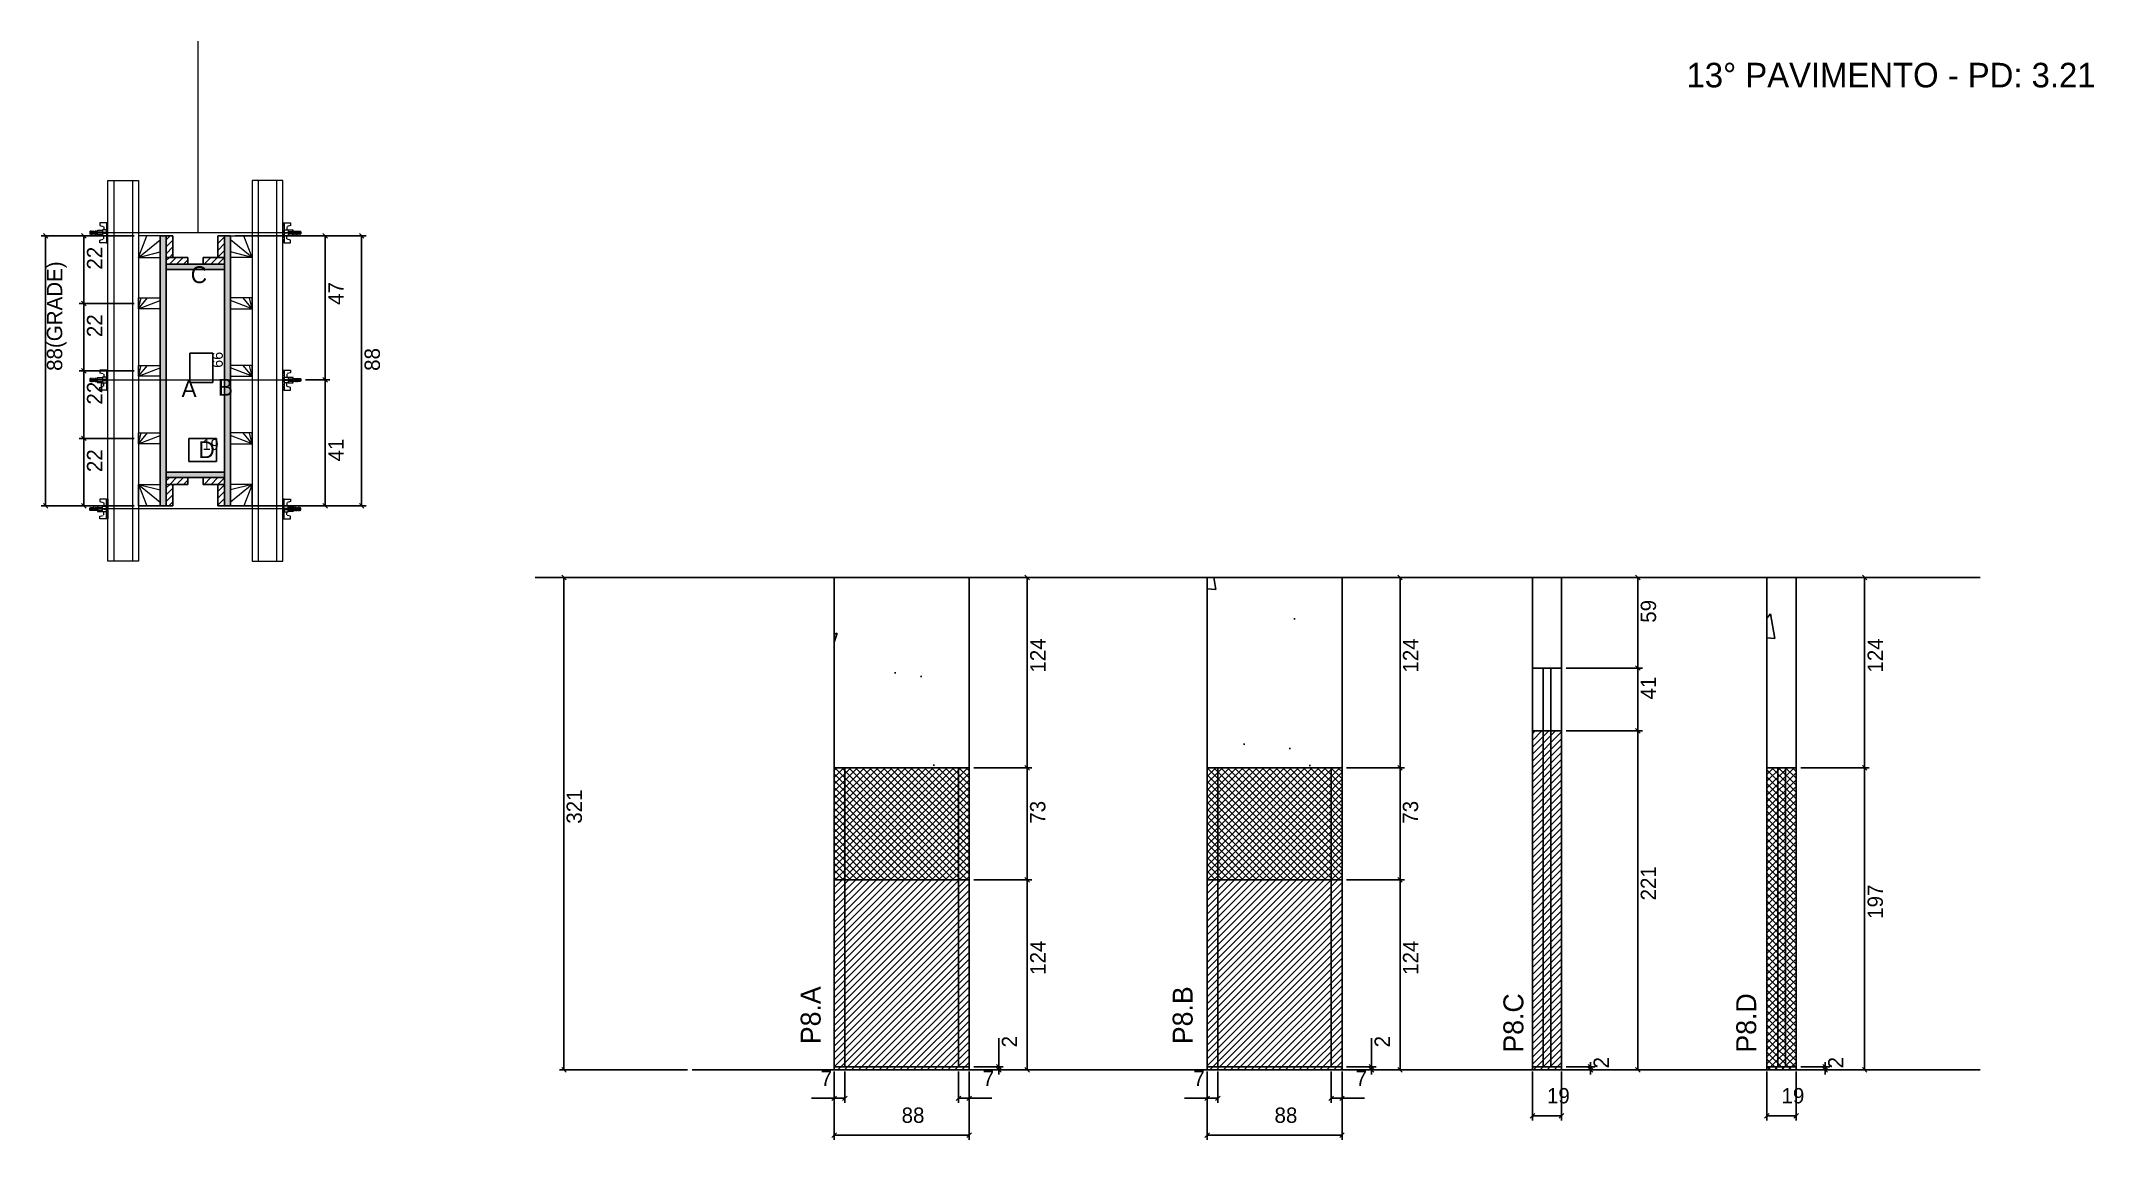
# Model space of a CAD drawing. Header units: metres. Extents: x 2924 to 4262, y 9845 to 10561.
import ezdxf

# ---------------------------------------------------------------- set-up
doc = ezdxf.new("R2010")
doc.units = ezdxf.units.M
for name, color, linetype in [('00 - FELIPE', 7, 'Continuous'), ('CHAPA', 7, 'Continuous'), ('COTA', 7, 'Continuous'), ('Hachura', 7, 'Continuous'), ('Madeira', 7, 'Continuous'), ('NIVEL 2° PAV.', 7, 'Continuous'), ('NOMENCLATURA', 7, 'Continuous'), ('Nível', 7, 'Continuous'), ('Painéis', 7, 'Continuous'), ('Perfil Metálico', 7, 'Continuous'), ('SARR_2.2x7', 7, 'Continuous'), ('SARRAFO', 7, 'Continuous'), ('Texto Seção', 7, 'Continuous'), ('TEXTO_GERAL', 7, 'Continuous')]:
    doc.layers.add(name, color=color, linetype=linetype)

msp = doc.modelspace()

# ---------------------------------------------------------------- hatches: boundary and pattern name
at = {"layer": 'COTA'}
h = msp.add_hatch(dxfattribs=at)
h.set_pattern_fill('AR-CONC')
h.paths.add_polyline_path([(3440.5, 10087.7), (3528.5, 10087.7), (3528.5, 10211.7), (3440.5, 10211.7), (3440.5, 10087.7)])
h = msp.add_hatch(dxfattribs=at)
h.set_pattern_fill('AR-CONC')
h.paths.add_polyline_path([(3683.6, 10087.7), (3771.6, 10087.7), (3771.6, 10211.7), (3683.6, 10211.7), (3683.6, 10087.7)])
h = msp.add_hatch(dxfattribs=at)
h.set_pattern_fill('AR-CONC')
h.paths.add_polyline_path([(3895.7, 10152.7), (3914.7, 10152.7), (3914.7, 10211.7), (3895.7, 10211.7), (3895.7, 10152.7)])
h = msp.add_hatch(dxfattribs=at)
h.set_pattern_fill('AR-CONC')
h.paths.add_polyline_path([(4067.6, 10087.7), (4067.6, 10211.7), (4048.6, 10211.7), (4048.6, 10087.7), (4067.6, 10087.7)])
at = {"layer": 'Hachura'}
h = msp.add_hatch(color=7, dxfattribs=at)
h.dxf.hatch_style = 1
h.paths.add_polyline_path([(3005.1, 10434.4), (3001.1, 10434.4), (3001.1, 10258.4), (3005.1, 10258.4), (3005.1, 10434.4)])
h = msp.add_hatch(dxfattribs=at)
h.set_pattern_fill('ANSI31')
h.paths.add_polyline_path([(3005.1, 10420.4), (3009.5, 10420.4), (3009.5, 10434.4), (3005.1, 10434.4), (3005.1, 10420.4)])
h = msp.add_hatch(dxfattribs=at)
h.set_pattern_fill('ANSI31')
h.paths.add_polyline_path([(3043.1, 10420.4), (3038.7, 10420.4), (3038.7, 10434.4), (3043.1, 10434.4), (3043.1, 10420.4)])
h = msp.add_hatch(color=7, dxfattribs=at)
h.dxf.hatch_style = 1
h.paths.add_polyline_path([(3043.1, 10434.4), (3047.1, 10434.4), (3047.1, 10258.4), (3043.1, 10258.4), (3043.1, 10434.4)])
h = msp.add_hatch(dxfattribs=at)
h.set_pattern_fill('ANSI31')
h.paths.add_polyline_path([(3005.1, 10416), (3005.1, 10420.4), (3019.1, 10420.4), (3019.1, 10416), (3005.1, 10416)])
h = msp.add_hatch(color=7, dxfattribs=at)
h.dxf.hatch_style = 1
h.paths.add_polyline_path([(3043.1, 10412.4), (3043.1, 10416), (3005.1, 10416), (3005.1, 10412.4), (3043.1, 10412.4)])
h = msp.add_hatch(color=7, dxfattribs=at)
h.dxf.hatch_style = 1
h.paths.add_polyline_path([(3043.1, 10412.4), (3043.1, 10416), (3005.1, 10416), (3005.1, 10412.4), (3043.1, 10412.4)])
h = msp.add_hatch(dxfattribs=at)
h.set_pattern_fill('ANSI31')
h.paths.add_polyline_path([(3043.1, 10416), (3043.1, 10420.4), (3029.1, 10420.4), (3029.1, 10416), (3043.1, 10416)])
h = msp.add_hatch(color=7, dxfattribs=at)
h.dxf.hatch_style = 1
h.paths.add_polyline_path([(3043.1, 10276.8), (3043.1, 10280.4), (3005.1, 10280.4), (3005.1, 10276.8), (3043.1, 10276.8)])
h = msp.add_hatch(color=7, dxfattribs=at)
h.dxf.hatch_style = 1
h.paths.add_polyline_path([(3043.1, 10276.8), (3043.1, 10280.4), (3005.1, 10280.4), (3005.1, 10276.8), (3043.1, 10276.8)])
h = msp.add_hatch(dxfattribs=at)
h.set_pattern_fill('ANSI31')
h.paths.add_polyline_path([(3005.1, 10272.4), (3005.1, 10276.8), (3019.1, 10276.8), (3019.1, 10272.4), (3005.1, 10272.4)])
h = msp.add_hatch(dxfattribs=at)
h.set_pattern_fill('ANSI31')
h.paths.add_polyline_path([(3005.1, 10272.4), (3009.5, 10272.4), (3009.5, 10258.4), (3005.1, 10258.4), (3005.1, 10272.4)])
h = msp.add_hatch(dxfattribs=at)
h.set_pattern_fill('ANSI31')
h.paths.add_polyline_path([(3043.1, 10272.4), (3043.1, 10276.8), (3029.1, 10276.8), (3029.1, 10272.4), (3043.1, 10272.4)])
h = msp.add_hatch(dxfattribs=at)
h.set_pattern_fill('ANSI31')
h.paths.add_polyline_path([(3043.1, 10272.4), (3038.7, 10272.4), (3038.7, 10258.4), (3043.1, 10258.4), (3043.1, 10272.4)])
h = msp.add_hatch(dxfattribs=at)
h.set_pattern_fill('ANSI31')
h.paths.add_polyline_path([(3914.7, 9890.7), (3914.7, 10111.7), (3895.7, 10111.7), (3895.7, 9890.7), (3914.7, 9890.7)])
h = msp.add_hatch(dxfattribs=at)
h.set_pattern_fill('ANSI37')
h.paths.add_polyline_path([(3440.5, 10087.7), (3440.5, 10014.7), (3528.5, 10014.7), (3528.5, 10087.7), (3440.5, 10087.7)])
h = msp.add_hatch(dxfattribs=at)
h.set_pattern_fill('ANSI37')
h.paths.add_polyline_path([(3683.6, 10087.7), (3683.6, 10014.7), (3771.6, 10014.7), (3771.6, 10087.7), (3683.6, 10087.7)])
h = msp.add_hatch(dxfattribs=at)
h.set_pattern_fill('ANSI37')
h.paths.add_polyline_path([(4067.6, 9890.7), (4067.6, 10087.7), (4048.6, 10087.7), (4048.6, 9890.7), (4067.6, 9890.7)])
h = msp.add_hatch(dxfattribs=at)
h.set_pattern_fill('ANSI31')
h.paths.add_polyline_path([(3528.5, 9890.7), (3528.5, 10014.7), (3440.5, 10014.7), (3440.5, 9890.7), (3528.5, 9890.7)])
h = msp.add_hatch(dxfattribs=at)
h.set_pattern_fill('ANSI31')
h.paths.add_polyline_path([(3771.6, 10014.7), (3683.6, 10014.7), (3683.6, 9890.7), (3771.6, 9890.7), (3771.6, 10014.7)])

# ---------------------------------------------------------------- linework, layer by layer
at = {"layer": '00 - FELIPE', "color": 4, "lineweight": 25}
for p, q in [((3918.8, 10152.7), (3967.4, 10152.7)), ((3964.4, 10111.7), (3964.4, 10152.7)), ((3918.8, 10111.7), (3967.4, 10111.7))]:
    msp.add_line(p, q, dxfattribs=at)
at = {"layer": '00 - FELIPE', "color": 0, "lineweight": 25}
for p, q in [((3965.9, 10151.2), (3962.9, 10154.2)), ((3962.9, 10113.2), (3965.9, 10110.2))]:
    msp.add_line(p, q, dxfattribs=at)
at = {"layer": 'CHAPA', "color": 1, "lineweight": 25}
for points in [[(3005.1, 10434.4), (3001.1, 10434.4), (3001.1, 10258.4), (3005.1, 10258.4)], [(3005.1, 10434.4), (3001.1, 10434.4), (3001.1, 10258.4), (3005.1, 10258.4)], [(3043.1, 10434.4), (3047.1, 10434.4), (3047.1, 10258.4), (3043.1, 10258.4)], [(3043.1, 10434.4), (3047.1, 10434.4), (3047.1, 10258.4), (3043.1, 10258.4)], [(3043.1, 10412.4), (3043.1, 10416), (3005.1, 10416), (3005.1, 10412.4)], [(3043.1, 10412.4), (3043.1, 10416), (3005.1, 10416), (3005.1, 10412.4)], [(3043.1, 10276.8), (3043.1, 10280.4), (3005.1, 10280.4), (3005.1, 10276.8)], [(3043.1, 10276.8), (3043.1, 10280.4), (3005.1, 10280.4), (3005.1, 10276.8)]]:
    msp.add_lwpolyline(points, close=True, dxfattribs=at)
at = {"layer": 'COTA', "color": 241, "lineweight": 25}
for p, q in [((2984.1, 10434.4), (2923.5, 10434.4)), ((2926.5, 10258.4), (2926.5, 10434.4)), ((2984.1, 10434.4), (2948.4, 10434.4)), ((2951.4, 10434.4), (2951.4, 10390.4)), ((3050.1, 10434.4), (3135.5, 10434.4)), ((3084.1, 10434.4), (3111.8, 10434.4)), ((3108.8, 10434.4), (3108.8, 10340.5)), ((3132.5, 10258.4), (3132.5, 10434.4)), ((2984.1, 10390.4), (2948.4, 10390.4)), ((2984.1, 10390.4), (2948.4, 10390.4)), ((2951.4, 10390.4), (2951.4, 10346.4)), ((2984.1, 10346.4), (2948.4, 10346.4)), ((2984.1, 10346.4), (2948.4, 10346.4)), ((2951.4, 10346.4), (2951.4, 10302.4)), ((3095.9, 10340.5), (3111.8, 10340.5)), ((3095.9, 10340.5), (3111.8, 10340.5)), ((3108.8, 10258.4), (3108.8, 10340.5)), ((2984.1, 10302.4), (2948.4, 10302.4)), ((2984.1, 10302.4), (2948.4, 10302.4)), ((2951.4, 10302.4), (2951.4, 10258.4)), ((2984.1, 10258.4), (2923.5, 10258.4)), ((2984.1, 10258.4), (2948.4, 10258.4)), ((3050.1, 10258.4), (3135.5, 10258.4)), ((3084.1, 10258.4), (3111.8, 10258.4)), ((3528.5, 10211.7), (3440.5, 10211.7)), ((3440.5, 10087.7), (3440.5, 10211.7)), ((3528.5, 10087.7), (3528.5, 10211.7)), ((3771.6, 10211.7), (3683.6, 10211.7)), ((3683.6, 10087.7), (3683.6, 10211.7)), ((3771.6, 10087.7), (3771.6, 10211.7))]:
    msp.add_line(p, q, dxfattribs=at)
at = {"layer": 'COTA', "color": 0, "lineweight": 25}
for p, q in [((2928, 10432.9), (2925, 10435.9)), ((2952.9, 10432.9), (2949.9, 10435.9)), ((3110.3, 10432.9), (3107.3, 10435.9)), ((3134, 10432.9), (3131, 10435.9)), ((2949.9, 10391.9), (2952.9, 10388.9)), ((2952.9, 10388.9), (2949.9, 10391.9)), ((2949.9, 10347.9), (2952.9, 10344.9)), ((2952.9, 10344.9), (2949.9, 10347.9)), ((3110.3, 10339), (3107.3, 10342)), ((3107.3, 10342), (3110.3, 10339)), ((2949.9, 10303.9), (2952.9, 10300.9)), ((2952.9, 10300.9), (2949.9, 10303.9)), ((2925, 10259.9), (2928, 10256.9)), ((2949.9, 10259.9), (2952.9, 10256.9)), ((3107.3, 10259.9), (3110.3, 10256.9)), ((3131, 10259.9), (3134, 10256.9)), ((3567.9, 10210.2), (3564.9, 10213.2)), ((3810.9, 10210.2), (3807.9, 10213.2)), ((3965.9, 10210.2), (3962.9, 10213.2)), ((4113.8, 10210.2), (4110.8, 10213.2)), ((3962.9, 10154.2), (3965.9, 10151.2)), ((3965.9, 10110.2), (3962.9, 10113.2)), ((3567.9, 10086.2), (3564.9, 10089.2)), ((3564.9, 10089.2), (3567.9, 10086.2)), ((3810.9, 10086.2), (3807.9, 10089.2)), ((3807.9, 10089.2), (3810.9, 10086.2)), ((4110.8, 10089.2), (4113.8, 10086.2)), ((4113.8, 10086.2), (4110.8, 10089.2)), ((3564.9, 10016.2), (3567.9, 10013.2)), ((3567.9, 10013.2), (3564.9, 10016.2)), ((3807.9, 10016.2), (3810.9, 10013.2)), ((3810.9, 10013.2), (3807.9, 10016.2)), ((3546.3, 9894.2), (3549.3, 9891.2)), ((3549.3, 9889.2), (3546.3, 9892.2)), ((3564.9, 9892.2), (3567.9, 9889.2)), ((3789.3, 9894.2), (3792.3, 9891.2)), ((3792.3, 9889.2), (3789.3, 9892.2)), ((3807.9, 9892.2), (3810.9, 9889.2)), ((3932.1, 9894.2), (3935.1, 9891.2)), ((3935.1, 9889.2), (3932.1, 9892.2)), ((3962.9, 9892.2), (3965.9, 9889.2)), ((4085, 9894.2), (4088, 9891.2)), ((4088, 9889.2), (4085, 9892.2)), ((4110.8, 9892.2), (4113.8, 9889.2)), ((3442, 9873.7), (3439, 9870.7)), ((3446, 9870.7), (3449, 9873.7)), ((3523, 9873.7), (3520, 9870.7)), ((3527, 9870.7), (3530, 9873.7)), ((3685.1, 9873.7), (3682.1, 9870.7)), ((3689.1, 9870.7), (3692.1, 9873.7)), ((3766.1, 9873.7), (3763.1, 9870.7)), ((3770.1, 9870.7), (3773.1, 9873.7)), ((3897.2, 9862.3), (3894.2, 9859.3)), ((3913.2, 9859.3), (3916.2, 9862.3)), ((4050.1, 9862.3), (4047.1, 9859.3)), ((4066.1, 9859.3), (4069.1, 9862.3)), ((3442, 9849.6), (3439, 9846.6)), ((3527, 9846.6), (3530, 9849.6)), ((3685.1, 9849.6), (3682.1, 9846.6)), ((3770.1, 9846.6), (3773.1, 9849.6))]:
    msp.add_line(p, q, dxfattribs=at)
at = {"layer": 'COTA', "color": 180, "lineweight": 25}
for p, q in [((3035.5, 10357.9), (3020.5, 10357.9)), ((3020.5, 10357.9), (3020.5, 10338.9)), ((3035.5, 10338.9), (3035.5, 10357.9)), ((3020.5, 10338.9), (3035.5, 10338.9)), ((3037.8, 10302.4), (3019.8, 10302.4)), ((3019.8, 10302.4), (3019.8, 10287.4)), ((3037.8, 10287.4), (3037.8, 10302.4)), ((3019.8, 10287.4), (3037.8, 10287.4))]:
    msp.add_line(p, q, dxfattribs=at)
at = {"layer": 'COTA', "color": 4, "lineweight": 25}
for p, q in [((3531.5, 10211.7), (3569.4, 10211.7)), ((3566.4, 10087.7), (3566.4, 10211.7)), ((3774.6, 10211.7), (3812.4, 10211.7)), ((3809.4, 10087.7), (3809.4, 10211.7)), ((3917.7, 10211.7), (3967.4, 10211.7)), ((3964.4, 10152.7), (3964.4, 10211.7)), ((4070.6, 10211.7), (4115.3, 10211.7)), ((4112.3, 10087.7), (4112.3, 10211.7)), ((3917.7, 10152.7), (3967.4, 10152.7)), ((3917.7, 10111.7), (3967.4, 10111.7)), ((3964.4, 9890.7), (3964.4, 10111.7)), ((3531.5, 10087.7), (3569.4, 10087.7)), ((3531.5, 10087.7), (3569.4, 10087.7)), ((3566.4, 10014.7), (3566.4, 10087.7)), ((3774.6, 10087.7), (3812.4, 10087.7)), ((3774.6, 10087.7), (3812.4, 10087.7)), ((3809.4, 10014.7), (3809.4, 10087.7)), ((4070.6, 10087.7), (4115.3, 10087.7)), ((4070.6, 10087.7), (4115.3, 10087.7)), ((4112.3, 9890.7), (4112.3, 10087.7)), ((3531.5, 10014.7), (3569.4, 10014.7)), ((3531.5, 10014.7), (3569.4, 10014.7)), ((3566.4, 9890.7), (3566.4, 10014.7)), ((3774.6, 10014.7), (3812.4, 10014.7)), ((3774.6, 10014.7), (3812.4, 10014.7)), ((3809.4, 9890.7), (3809.4, 10014.7)), ((3547.8, 9892.7), (3547.8, 9911.5)), ((3790.8, 9892.7), (3790.8, 9911.5)), ((3531.5, 9892.7), (3550.8, 9892.7)), ((3531.5, 9890.7), (3550.8, 9890.7)), ((3531.5, 9890.7), (3569.4, 9890.7)), ((3547.8, 9890.7), (3547.8, 9892.7)), ((3547.8, 9890.7), (3547.8, 9887.7)), ((3774.6, 9892.7), (3793.8, 9892.7)), ((3774.6, 9890.7), (3793.8, 9890.7)), ((3774.6, 9890.7), (3812.4, 9890.7)), ((3790.8, 9890.7), (3790.8, 9892.7)), ((3790.8, 9890.7), (3790.8, 9887.7)), ((3917.7, 9892.7), (3936.6, 9892.7)), ((3917.7, 9890.7), (3936.6, 9890.7)), ((3917.7, 9890.7), (3967.4, 9890.7)), ((3933.6, 9892.7), (3933.6, 9895.7)), ((3933.6, 9890.7), (3933.6, 9892.7)), ((3933.6, 9890.7), (3933.6, 9887.7)), ((4070.6, 9892.7), (4089.5, 9892.7)), ((4070.6, 9890.7), (4089.5, 9890.7)), ((4070.6, 9890.7), (4115.3, 9890.7)), ((4086.5, 9892.7), (4086.5, 9895.7)), ((4086.5, 9890.7), (4086.5, 9892.7)), ((4086.5, 9890.7), (4086.5, 9887.7)), ((3440.5, 9889.7), (3440.5, 9845.1)), ((3440.5, 9887.7), (3440.5, 9869.2)), ((3447.5, 9889.7), (3447.5, 9869.2)), ((3521.5, 9889.7), (3521.5, 9869.2)), ((3528.5, 9889.7), (3528.5, 9845.1)), ((3528.5, 9887.7), (3528.5, 9869.2)), ((3683.6, 9889.7), (3683.6, 9845.1)), ((3683.6, 9887.7), (3683.6, 9869.2)), ((3690.6, 9889.7), (3690.6, 9869.2)), ((3764.6, 9889.7), (3764.6, 9869.2)), ((3771.6, 9889.7), (3771.6, 9845.1)), ((3771.6, 9887.7), (3771.6, 9869.2)), ((3895.7, 9889.7), (3895.7, 9857.8)), ((3914.7, 9889.7), (3914.7, 9857.8)), ((4048.6, 9889.7), (4048.6, 9857.8)), ((4067.6, 9889.7), (4067.6, 9857.8)), ((3440.5, 9872.2), (3425.8, 9872.2)), ((3447.5, 9872.2), (3440.5, 9872.2)), ((3521.5, 9872.2), (3528.5, 9872.2)), ((3528.5, 9872.2), (3543.3, 9872.2)), ((3683.6, 9872.2), (3668.8, 9872.2)), ((3690.6, 9872.2), (3683.6, 9872.2)), ((3764.6, 9872.2), (3771.6, 9872.2)), ((3771.6, 9872.2), (3786.3, 9872.2)), ((3895.7, 9860.8), (3914.7, 9860.8)), ((4048.6, 9860.8), (4067.6, 9860.8)), ((3528.5, 9848.1), (3440.5, 9848.1)), ((3771.6, 9848.1), (3683.6, 9848.1))]:
    msp.add_line(p, q, dxfattribs=at)
at = {"layer": 'COTA', "color": 241, "lineweight": 25}
for points in [[(3914.7, 10152.7), (3914.7, 10211.7), (3895.7, 10211.7), (3895.7, 10152.7)], [(4067.6, 10087.7), (4067.6, 10211.7), (4048.6, 10211.7), (4048.6, 10087.7)]]:
    msp.add_lwpolyline(points, dxfattribs=at)
at = {"layer": 'Hachura', "color": 0, "lineweight": 9}
for p, q in [((2967.1, 10442.8), (2961.9, 10442.8)), ((2961.9, 10442.8), (2961.9, 10441.2)), ((2961.9, 10441.2), (2964.1, 10440.6)), ((2964.4, 10440.3), (2964.4, 10438.3)), ((2966.1, 10442.7), (2967.1, 10442.7)), ((2966.1, 10442.5), (2967.1, 10442.5)), ((2966.1, 10442.1), (2967.1, 10442.1)), ((2966.1, 10441.7), (2967.1, 10441.7)), ((2966.1, 10440.8), (2967.1, 10440.8)), ((2966.1, 10439.4), (2967.1, 10439.4)), ((2966.2, 10442.8), (2966.2, 10429.9)), ((2966.2, 10442.8), (2966.2, 10437.7)), ((2967.1, 10429.9), (2967.1, 10442.8)), ((2967.1, 10430.9), (2967.1, 10438.7)), ((3081.1, 10429.9), (3081.1, 10442.8)), ((3081.1, 10442.8), (3086.2, 10442.8)), ((3082, 10442.7), (3081.1, 10442.7)), ((3082, 10442.5), (3081.1, 10442.5)), ((3082, 10442.1), (3081.1, 10442.1)), ((3082, 10441.7), (3081.1, 10441.7)), ((3082, 10440.8), (3081.1, 10440.8)), ((3082, 10439.4), (3081.1, 10439.4)), ((3081.1, 10430.9), (3081.1, 10438.7)), ((3082, 10442.8), (3082, 10429.9)), ((3082, 10442.8), (3082, 10437.7)), ((3083.8, 10440.3), (3083.8, 10438.3)), ((3086.2, 10441.2), (3084, 10440.6)), ((3086.2, 10442.8), (3086.2, 10441.2)), ((2955.6, 10437.4), (2955.3, 10437.1)), ((2955.3, 10437.1), (2955.3, 10435.8)), ((2955.6, 10435.5), (2955.3, 10435.8)), ((2955.9, 10437.4), (2955.6, 10437.4)), ((2955.6, 10435.5), (2955.6, 10437.4)), ((2956.2, 10435.5), (2955.6, 10436.8)), ((2956.2, 10435.4), (2955.6, 10436.5)), ((2955.6, 10436), (2955.9, 10435.3)), ((2955.6, 10435.7), (2955.7, 10435.5)), ((2955.9, 10437.4), (2956.9, 10435.5)), ((2955.9, 10437.4), (2956.9, 10435.5)), ((2956, 10437.5), (2957.1, 10435.3)), ((2957.3, 10435.4), (2956.2, 10437.5)), ((2956.2, 10435.5), (2956.9, 10435.5)), ((2957.1, 10437.4), (2956.4, 10437.4)), ((2957.4, 10435.5), (2956.4, 10437.4)), ((2957.1, 10437.4), (2958, 10435.5)), ((2957.2, 10437.5), (2958.2, 10435.3)), ((2958.5, 10435.4), (2957.4, 10437.5)), ((2958, 10435.5), (2957.4, 10435.5)), ((2958.2, 10437.4), (2957.6, 10437.4)), ((2958.6, 10435.5), (2957.6, 10437.4)), ((2957.8, 10437.4), (2957.6, 10437.4)), ((2958.2, 10437.4), (2959.2, 10435.5)), ((2958.3, 10437.5), (2959.4, 10435.3)), ((2959.6, 10435.4), (2958.6, 10437.5)), ((2958.8, 10435.5), (2958.6, 10435.5)), ((2959.4, 10437.4), (2958.7, 10437.4)), ((2959.7, 10435.5), (2958.7, 10437.4)), ((2958.8, 10435.5), (2959.2, 10435.5)), ((2959.4, 10437.4), (2960.4, 10435.5)), ((2960.4, 10436.3), (2959.7, 10437.5)), ((2959.7, 10435.5), (2960.4, 10435.5)), ((2960.4, 10436.5), (2959.9, 10437.4)), ((2960.4, 10437.4), (2959.9, 10437.4)), ((2960.4, 10434.7), (2960.4, 10438.1)), ((2960.4, 10434.7), (2960.4, 10438.1)), ((2960.4, 10438.1), (2963.6, 10438.1)), ((2960.4, 10437), (2963.6, 10437)), ((2960.4, 10435.5), (2963.6, 10435.5)), ((2963.6, 10434.7), (2960.4, 10434.7)), ((2961.9, 10431.6), (2964.1, 10432.2)), ((2961.9, 10429.9), (2961.9, 10431.6)), ((2966.2, 10429.9), (2961.9, 10429.9)), ((2963.6, 10438.3), (2963.6, 10434.5)), ((2966.2, 10438.3), (2963.6, 10438.3)), ((2963.6, 10434.5), (2963.6, 10434.7)), ((2963.6, 10434.5), (2963.6, 10434.7)), ((2963.6, 10434.5), (2966.2, 10434.5)), ((2966.2, 10436.7), (2964.2, 10436.7)), ((2964.2, 10436.2), (2966.2, 10436.2)), ((2964.4, 10432.5), (2964.4, 10434.5)), ((2966.1, 10433.4), (2967.1, 10433.4)), ((2966.1, 10431.9), (2967.1, 10431.9)), ((2966.1, 10431.1), (2967.1, 10431.1)), ((2966.1, 10430.6), (2967.1, 10430.6)), ((2966.1, 10430.3), (2967.1, 10430.3)), ((2966.1, 10430.1), (2967.1, 10430.1)), ((2966.2, 10436.4), (2966.2, 10438.3)), ((2966.2, 10437.7), (2966.2, 10437)), ((2966.2, 10436.4), (2967.1, 10436.4)), ((2966.2, 10429.9), (2967.1, 10429.9)), ((2966.5, 10437.3), (2966.3, 10437.3)), ((2966.3, 10435.4), (2966.7, 10435.4)), ((2966.9, 10437.3), (2966.5, 10437.3)), ((3082, 10436.4), (3081.1, 10436.4)), ((3082, 10433.4), (3081.1, 10433.4)), ((3082, 10431.9), (3081.1, 10431.9)), ((3082, 10431.1), (3081.1, 10431.1)), ((3082, 10430.6), (3081.1, 10430.6)), ((3082, 10430.3), (3081.1, 10430.3)), ((3082, 10430.1), (3081.1, 10430.1)), ((3082, 10429.9), (3081.1, 10429.9)), ((3081.2, 10437.3), (3081.7, 10437.3)), ((3081.8, 10435.4), (3081.4, 10435.4)), ((3081.7, 10437.3), (3081.9, 10437.3)), ((3082, 10436.4), (3082, 10438.3)), ((3082, 10438.3), (3084.6, 10438.3)), ((3082, 10437.7), (3082, 10437)), ((3082, 10436.7), (3084, 10436.7)), ((3084, 10436.2), (3082, 10436.2)), ((3084.6, 10434.5), (3082, 10434.5)), ((3082, 10429.9), (3086.2, 10429.9)), ((3083.8, 10432.5), (3083.8, 10434.5)), ((3086.2, 10431.6), (3084, 10432.2)), ((3084.6, 10438.3), (3084.6, 10434.5)), ((3087.8, 10438.1), (3084.6, 10438.1)), ((3087.8, 10437), (3084.6, 10437)), ((3087.8, 10435.5), (3084.6, 10435.5)), ((3084.6, 10434.7), (3087.8, 10434.7)), ((3084.6, 10434.5), (3084.6, 10434.7)), ((3084.6, 10434.5), (3084.6, 10434.7)), ((3086.2, 10429.9), (3086.2, 10431.6)), ((3087.7, 10434.7), (3087.7, 10438.1)), ((3087.8, 10434.7), (3087.8, 10438.1)), ((3087.8, 10436.3), (3088.4, 10437.5)), ((3088.7, 10437.4), (3087.8, 10435.5)), ((3087.8, 10436.5), (3088.2, 10437.4)), ((3087.8, 10437.4), (3088.2, 10437.4)), ((3088.4, 10435.5), (3087.8, 10435.5)), ((3088.4, 10435.5), (3089.4, 10437.4)), ((3088.5, 10435.4), (3089.6, 10437.5)), ((3089.8, 10437.5), (3088.7, 10435.3)), ((3088.7, 10437.4), (3089.4, 10437.4)), ((3089.9, 10437.4), (3088.9, 10435.5)), ((3089.4, 10435.5), (3088.9, 10435.5)), ((3089.4, 10435.5), (3089.6, 10435.5)), ((3089.6, 10435.5), (3090.5, 10437.4)), ((3089.7, 10435.4), (3090.7, 10437.5)), ((3091, 10437.5), (3089.9, 10435.3)), ((3089.9, 10437.4), (3090.5, 10437.4)), ((3091.1, 10437.4), (3090.1, 10435.5)), ((3090.1, 10435.5), (3090.7, 10435.5)), ((3090.3, 10437.4), (3090.5, 10437.4)), ((3090.7, 10435.5), (3091.7, 10437.4)), ((3090.8, 10435.4), (3091.9, 10437.5)), ((3092.1, 10437.5), (3091.1, 10435.3)), ((3091.1, 10437.4), (3091.7, 10437.4)), ((3092.2, 10437.4), (3091.3, 10435.5)), ((3092.2, 10437.4), (3091.3, 10435.5)), ((3091.9, 10435.5), (3091.3, 10435.5)), ((3091.9, 10435.5), (3092.5, 10436.8)), ((3092, 10435.4), (3092.5, 10436.5)), ((3092.2, 10437.4), (3092.5, 10437.4)), ((3092.5, 10436), (3092.2, 10435.3)), ((3092.5, 10435.7), (3092.4, 10435.5)), ((3092.5, 10437.4), (3092.9, 10437.1)), ((3092.5, 10435.5), (3092.5, 10437.4)), ((3092.5, 10435.5), (3092.9, 10435.8)), ((3092.9, 10437.1), (3092.9, 10435.8)), ((2967.1, 10346.8), (2961.9, 10346.8)), ((2961.9, 10346.8), (2961.9, 10345.2)), ((2961.9, 10345.2), (2964.1, 10344.6)), ((2966.1, 10346.7), (2967.1, 10346.7)), ((2966.1, 10346.5), (2967.1, 10346.5)), ((2966.1, 10346.1), (2967.1, 10346.1)), ((2966.1, 10345.7), (2967.1, 10345.7)), ((2966.1, 10344.8), (2967.1, 10344.8)), ((2966.2, 10346.8), (2966.2, 10333.9)), ((2966.2, 10346.8), (2966.2, 10341.7)), ((2967.1, 10333.9), (2967.1, 10346.8)), ((3081.1, 10333.9), (3081.1, 10346.8)), ((3081.1, 10346.8), (3086.2, 10346.8)), ((3082, 10346.7), (3081.1, 10346.7)), ((3082, 10346.5), (3081.1, 10346.5)), ((3082, 10346.1), (3081.1, 10346.1)), ((3082, 10345.7), (3081.1, 10345.7)), ((3082, 10344.8), (3081.1, 10344.8)), ((3082, 10346.8), (3082, 10333.9)), ((3082, 10346.8), (3082, 10341.7)), ((3086.2, 10345.2), (3084, 10344.6)), ((3086.2, 10346.8), (3086.2, 10345.2)), ((2955.6, 10341.4), (2955.3, 10341.1)), ((2955.3, 10341.1), (2955.3, 10339.8)), ((2955.6, 10339.5), (2955.3, 10339.8)), ((2955.9, 10341.4), (2955.6, 10341.4)), ((2955.6, 10339.5), (2955.6, 10341.4)), ((2956.2, 10339.5), (2955.6, 10340.8)), ((2956.2, 10339.4), (2955.6, 10340.5)), ((2955.6, 10340), (2955.9, 10339.3)), ((2955.6, 10339.7), (2955.7, 10339.5)), ((2955.9, 10341.4), (2956.9, 10339.5)), ((2955.9, 10341.4), (2956.9, 10339.5)), ((2956, 10341.5), (2957.1, 10339.3)), ((2957.3, 10339.4), (2956.2, 10341.5)), ((2956.2, 10339.5), (2956.9, 10339.5)), ((2957.1, 10341.4), (2956.4, 10341.4)), ((2957.4, 10339.5), (2956.4, 10341.4)), ((2957.1, 10341.4), (2958, 10339.5)), ((2957.2, 10341.5), (2958.2, 10339.3)), ((2958.5, 10339.4), (2957.4, 10341.5)), ((2958, 10339.5), (2957.4, 10339.5)), ((2958.2, 10341.4), (2957.6, 10341.4)), ((2958.6, 10339.5), (2957.6, 10341.4)), ((2957.8, 10341.4), (2957.6, 10341.4)), ((2958.2, 10341.4), (2959.2, 10339.5)), ((2958.3, 10341.5), (2959.4, 10339.3)), ((2959.6, 10339.4), (2958.6, 10341.5)), ((2958.8, 10339.5), (2958.6, 10339.5)), ((2959.4, 10341.4), (2958.7, 10341.4)), ((2959.7, 10339.5), (2958.7, 10341.4)), ((2958.8, 10339.5), (2959.2, 10339.5)), ((2959.4, 10341.4), (2960.4, 10339.5)), ((2960.4, 10340.3), (2959.7, 10341.5)), ((2959.7, 10339.5), (2960.4, 10339.5)), ((2960.4, 10340.5), (2959.9, 10341.4)), ((2960.4, 10341.4), (2959.9, 10341.4)), ((2960.4, 10338.7), (2960.4, 10342.1)), ((2960.4, 10338.7), (2960.4, 10342.1)), ((2960.4, 10342.1), (2963.6, 10342.1)), ((2960.4, 10341), (2963.6, 10341)), ((2960.4, 10339.5), (2963.6, 10339.5)), ((2963.6, 10338.7), (2960.4, 10338.7)), ((2961.9, 10335.6), (2964.1, 10336.2)), ((2961.9, 10333.9), (2961.9, 10335.6)), ((2966.2, 10333.9), (2961.9, 10333.9)), ((2963.6, 10342.3), (2963.6, 10338.5)), ((2966.2, 10342.3), (2963.6, 10342.3)), ((2963.6, 10338.5), (2963.6, 10338.7)), ((2963.6, 10338.5), (2963.6, 10338.7)), ((2963.6, 10338.5), (2966.2, 10338.5)), ((2966.2, 10340.7), (2964.2, 10340.7)), ((2964.2, 10340.2), (2966.2, 10340.2)), ((2964.4, 10344.3), (2964.4, 10342.3)), ((2964.4, 10336.5), (2964.4, 10338.5)), ((2966.1, 10343.4), (2967.1, 10343.4)), ((2966.1, 10337.4), (2967.1, 10337.4)), ((2966.1, 10335.9), (2967.1, 10335.9)), ((2966.1, 10335.1), (2967.1, 10335.1)), ((2966.1, 10334.6), (2967.1, 10334.6)), ((2966.1, 10334.3), (2967.1, 10334.3)), ((2966.1, 10334.1), (2967.1, 10334.1)), ((2966.2, 10340.4), (2966.2, 10342.3)), ((2966.2, 10341.7), (2966.2, 10341)), ((2966.2, 10340.4), (2967.1, 10340.4)), ((2966.2, 10333.9), (2967.1, 10333.9)), ((2966.5, 10341.3), (2966.3, 10341.3)), ((2966.3, 10339.4), (2966.7, 10339.4)), ((2966.9, 10341.3), (2966.5, 10341.3)), ((2967.1, 10334.9), (2967.1, 10342.7)), ((3082, 10343.4), (3081.1, 10343.4)), ((3081.1, 10334.9), (3081.1, 10342.7)), ((3082, 10340.4), (3081.1, 10340.4)), ((3082, 10337.4), (3081.1, 10337.4)), ((3082, 10335.9), (3081.1, 10335.9)), ((3082, 10335.1), (3081.1, 10335.1)), ((3082, 10334.6), (3081.1, 10334.6)), ((3082, 10334.3), (3081.1, 10334.3)), ((3082, 10334.1), (3081.1, 10334.1)), ((3082, 10333.9), (3081.1, 10333.9)), ((3081.2, 10341.3), (3081.7, 10341.3)), ((3081.8, 10339.4), (3081.4, 10339.4)), ((3081.7, 10341.3), (3081.9, 10341.3)), ((3082, 10340.4), (3082, 10342.3)), ((3082, 10342.3), (3084.6, 10342.3)), ((3082, 10341.7), (3082, 10341)), ((3082, 10340.7), (3084, 10340.7)), ((3084, 10340.2), (3082, 10340.2)), ((3084.6, 10338.5), (3082, 10338.5)), ((3082, 10333.9), (3086.2, 10333.9)), ((3083.8, 10344.3), (3083.8, 10342.3)), ((3083.8, 10336.5), (3083.8, 10338.5)), ((3086.2, 10335.6), (3084, 10336.2)), ((3084.6, 10342.3), (3084.6, 10338.5)), ((3087.8, 10342.1), (3084.6, 10342.1)), ((3087.8, 10341), (3084.6, 10341)), ((3087.8, 10339.5), (3084.6, 10339.5)), ((3084.6, 10338.7), (3087.8, 10338.7)), ((3084.6, 10338.5), (3084.6, 10338.7)), ((3084.6, 10338.5), (3084.6, 10338.7)), ((3086.2, 10333.9), (3086.2, 10335.6)), ((3087.7, 10338.7), (3087.7, 10342.1)), ((3087.8, 10338.7), (3087.8, 10342.1)), ((3087.8, 10340.3), (3088.4, 10341.5)), ((3088.7, 10341.4), (3087.8, 10339.5)), ((3087.8, 10340.5), (3088.2, 10341.4)), ((3087.8, 10341.4), (3088.2, 10341.4)), ((3088.4, 10339.5), (3087.8, 10339.5)), ((3088.4, 10339.5), (3089.4, 10341.4)), ((3088.5, 10339.4), (3089.6, 10341.5)), ((3089.8, 10341.5), (3088.7, 10339.3)), ((3088.7, 10341.4), (3089.4, 10341.4)), ((3089.9, 10341.4), (3088.9, 10339.5)), ((3089.4, 10339.5), (3088.9, 10339.5)), ((3089.4, 10339.5), (3089.6, 10339.5)), ((3089.6, 10339.5), (3090.5, 10341.4)), ((3089.7, 10339.4), (3090.7, 10341.5)), ((3091, 10341.5), (3089.9, 10339.3)), ((3089.9, 10341.4), (3090.5, 10341.4)), ((3091.1, 10341.4), (3090.1, 10339.5)), ((3090.1, 10339.5), (3090.7, 10339.5)), ((3090.3, 10341.4), (3090.5, 10341.4)), ((3090.7, 10339.5), (3091.7, 10341.4)), ((3090.8, 10339.4), (3091.9, 10341.5)), ((3092.1, 10341.5), (3091.1, 10339.3)), ((3091.1, 10341.4), (3091.7, 10341.4)), ((3092.2, 10341.4), (3091.3, 10339.5)), ((3092.2, 10341.4), (3091.3, 10339.5)), ((3091.9, 10339.5), (3091.3, 10339.5)), ((3091.9, 10339.5), (3092.5, 10340.8)), ((3092, 10339.4), (3092.5, 10340.5)), ((3092.2, 10341.4), (3092.5, 10341.4)), ((3092.5, 10340), (3092.2, 10339.3)), ((3092.5, 10339.7), (3092.4, 10339.5)), ((3092.5, 10341.4), (3092.9, 10341.1)), ((3092.5, 10339.5), (3092.5, 10341.4)), ((3092.5, 10339.5), (3092.9, 10339.8)), ((3092.9, 10341.1), (3092.9, 10339.8)), ((2955.6, 10257.3), (2955.3, 10257)), ((2955.3, 10255.7), (2955.3, 10257)), ((2955.6, 10255.3), (2955.3, 10255.7)), ((2955.6, 10256.8), (2955.9, 10257.4)), ((2956.2, 10257.4), (2955.6, 10256.3)), ((2955.6, 10257), (2955.7, 10257.3)), ((2956.2, 10257.3), (2955.6, 10256)), ((2955.6, 10257.3), (2955.6, 10255.3)), ((2955.9, 10255.4), (2955.6, 10255.4)), ((2955.9, 10255.4), (2956.9, 10257.3)), ((2955.9, 10255.4), (2956.9, 10257.3)), ((2956, 10255.3), (2957.1, 10257.4)), ((2957.3, 10257.4), (2956.2, 10255.2)), ((2956.2, 10257.3), (2956.9, 10257.3)), ((2957.4, 10257.3), (2956.4, 10255.4)), ((2957.1, 10255.4), (2956.4, 10255.4)), ((2957.1, 10255.4), (2958, 10257.3)), ((2957.2, 10255.3), (2958.2, 10257.4)), ((2958.5, 10257.4), (2957.4, 10255.2)), ((2958, 10257.3), (2957.4, 10257.3)), ((2958.6, 10257.3), (2957.6, 10255.4)), ((2958.2, 10255.4), (2957.6, 10255.4)), ((2957.8, 10255.4), (2957.6, 10255.4)), ((2958.2, 10255.4), (2959.2, 10257.3)), ((2958.3, 10255.3), (2959.4, 10257.4)), ((2959.6, 10257.4), (2958.6, 10255.2)), ((2958.8, 10257.3), (2958.6, 10257.3)), ((2959.7, 10257.3), (2958.7, 10255.4)), ((2959.4, 10255.4), (2958.7, 10255.4)), ((2958.8, 10257.3), (2959.2, 10257.3)), ((2959.4, 10255.4), (2960.4, 10257.3)), ((2959.7, 10257.3), (2960.4, 10257.3)), ((2960.4, 10256.5), (2959.7, 10255.2)), ((2960.4, 10256.3), (2959.9, 10255.4)), ((2960.4, 10255.4), (2959.9, 10255.4)), ((2960.4, 10258.1), (2960.4, 10254.7)), ((2960.4, 10258.1), (2960.4, 10254.7)), ((2963.6, 10258.1), (2960.4, 10258.1)), ((2960.4, 10257.3), (2963.6, 10257.3)), ((2960.4, 10255.7), (2963.6, 10255.7)), ((2960.4, 10254.7), (2963.6, 10254.7)), ((2966.2, 10262.8), (2961.9, 10262.8)), ((2961.9, 10262.8), (2961.9, 10261.2)), ((2961.9, 10261.2), (2964.1, 10260.6)), ((2961.9, 10251.6), (2964.1, 10252.2)), ((2961.9, 10249.9), (2961.9, 10251.6)), ((2963.6, 10254.4), (2963.6, 10258.3)), ((2963.6, 10258.3), (2966.2, 10258.3)), ((2963.6, 10258.3), (2963.6, 10258.1)), ((2963.6, 10258.3), (2963.6, 10258.1)), ((2966.2, 10254.4), (2963.6, 10254.4)), ((2964.2, 10256.6), (2966.2, 10256.6)), ((2966.2, 10256.1), (2964.2, 10256.1)), ((2964.4, 10260.3), (2964.4, 10258.3)), ((2964.4, 10252.5), (2964.4, 10254.4)), ((2966.1, 10262.7), (2967.1, 10262.7)), ((2966.1, 10262.5), (2967.1, 10262.5)), ((2966.1, 10262.1), (2967.1, 10262.1)), ((2966.1, 10261.7), (2967.1, 10261.7)), ((2966.1, 10260.8), (2967.1, 10260.8)), ((2966.1, 10259.4), (2967.1, 10259.4)), ((2966.1, 10253.3), (2967.1, 10253.3)), ((2966.1, 10251.9), (2967.1, 10251.9)), ((2966.1, 10251.1), (2967.1, 10251.1)), ((2966.2, 10249.9), (2966.2, 10262.8)), ((2966.2, 10262.8), (2967.1, 10262.8)), ((2966.2, 10256.4), (2966.2, 10254.4)), ((2966.2, 10256.4), (2967.1, 10256.4)), ((2966.2, 10255.1), (2966.2, 10255.7)), ((2966.2, 10249.9), (2966.2, 10255.1)), ((2966.3, 10257.4), (2966.7, 10257.4)), ((2966.5, 10255.4), (2966.3, 10255.4)), ((2966.9, 10255.4), (2966.5, 10255.4)), ((2967.1, 10262.8), (2967.1, 10249.9)), ((2967.1, 10261.9), (2967.1, 10254.1)), ((3081.1, 10262.8), (3081.1, 10249.9)), ((3082, 10262.8), (3081.1, 10262.8)), ((3082, 10262.7), (3081.1, 10262.7)), ((3082, 10262.5), (3081.1, 10262.5)), ((3082, 10262.1), (3081.1, 10262.1)), ((3081.1, 10261.9), (3081.1, 10254.1)), ((3082, 10261.7), (3081.1, 10261.7)), ((3082, 10260.8), (3081.1, 10260.8)), ((3082, 10259.4), (3081.1, 10259.4)), ((3082, 10256.4), (3081.1, 10256.4)), ((3082, 10253.3), (3081.1, 10253.3)), ((3082, 10251.9), (3081.1, 10251.9)), ((3082, 10251.1), (3081.1, 10251.1)), ((3081.2, 10255.4), (3081.7, 10255.4)), ((3081.8, 10257.4), (3081.4, 10257.4)), ((3081.7, 10255.4), (3081.9, 10255.4)), ((3082, 10249.9), (3082, 10262.8)), ((3082, 10262.8), (3086.2, 10262.8)), ((3084.6, 10258.3), (3082, 10258.3)), ((3084, 10256.6), (3082, 10256.6)), ((3082, 10256.4), (3082, 10254.4)), ((3082, 10256.1), (3084, 10256.1)), ((3082, 10255.1), (3082, 10255.7)), ((3082, 10249.9), (3082, 10255.1)), ((3082, 10254.4), (3084.6, 10254.4)), ((3083.8, 10260.3), (3083.8, 10258.3)), ((3083.8, 10252.5), (3083.8, 10254.4)), ((3086.2, 10261.2), (3084, 10260.6)), ((3086.2, 10251.6), (3084, 10252.2)), ((3084.6, 10254.4), (3084.6, 10258.3)), ((3084.6, 10258.3), (3084.6, 10258.1)), ((3084.6, 10258.3), (3084.6, 10258.1)), ((3084.6, 10258.1), (3087.8, 10258.1)), ((3087.8, 10257.3), (3084.6, 10257.3)), ((3087.8, 10255.7), (3084.6, 10255.7)), ((3087.8, 10254.7), (3084.6, 10254.7)), ((3086.2, 10262.8), (3086.2, 10261.2)), ((3086.2, 10249.9), (3086.2, 10251.6)), ((3087.7, 10258.1), (3087.7, 10254.7)), ((3087.8, 10258.1), (3087.8, 10254.7)), ((3088.4, 10257.3), (3087.8, 10257.3)), ((3088.7, 10255.4), (3087.8, 10257.3)), ((3087.8, 10256.5), (3088.4, 10255.2)), ((3087.8, 10256.3), (3088.2, 10255.4)), ((3087.8, 10255.4), (3088.2, 10255.4)), ((3088.4, 10257.3), (3089.4, 10255.4)), ((3088.5, 10257.4), (3089.6, 10255.2)), ((3089.8, 10255.3), (3088.7, 10257.4)), ((3088.7, 10255.4), (3089.4, 10255.4)), ((3089.4, 10257.3), (3088.9, 10257.3)), ((3089.9, 10255.4), (3088.9, 10257.3)), ((3089.4, 10257.3), (3089.6, 10257.3)), ((3089.6, 10257.3), (3090.5, 10255.4)), ((3089.7, 10257.4), (3090.7, 10255.2)), ((3091, 10255.3), (3089.9, 10257.4)), ((3089.9, 10255.4), (3090.5, 10255.4)), ((3090.1, 10257.3), (3090.7, 10257.3)), ((3091.1, 10255.4), (3090.1, 10257.3)), ((3090.3, 10255.4), (3090.5, 10255.4)), ((3090.7, 10257.3), (3091.7, 10255.4)), ((3090.8, 10257.4), (3091.9, 10255.2)), ((3092.1, 10255.3), (3091.1, 10257.4)), ((3091.1, 10255.4), (3091.7, 10255.4)), ((3092.2, 10255.4), (3091.3, 10257.3)), ((3091.9, 10257.3), (3091.3, 10257.3)), ((3092.2, 10255.4), (3091.3, 10257.3)), ((3091.9, 10257.3), (3092.5, 10256)), ((3092, 10257.4), (3092.5, 10256.3)), ((3092.5, 10256.8), (3092.2, 10257.4)), ((3092.2, 10255.4), (3092.5, 10255.4)), ((3092.5, 10257), (3092.4, 10257.3)), ((3092.5, 10257.3), (3092.9, 10257)), ((3092.5, 10257.3), (3092.5, 10255.3)), ((3092.5, 10255.3), (3092.9, 10255.7)), ((3092.9, 10255.7), (3092.9, 10257)), ((2967.1, 10249.9), (2961.9, 10249.9)), ((2966.1, 10250.6), (2967.1, 10250.6)), ((2966.1, 10250.3), (2967.1, 10250.3)), ((2966.1, 10250.1), (2967.1, 10250.1)), ((3082, 10250.6), (3081.1, 10250.6)), ((3082, 10250.3), (3081.1, 10250.3)), ((3082, 10250.1), (3081.1, 10250.1)), ((3081.1, 10249.9), (3086.2, 10249.9))]:
    msp.add_line(p, q, dxfattribs=at)
at = {"layer": 'Hachura', "color": 251, "lineweight": 9}
for p, q in [((3091.9, 10436.4), (2960.1, 10436.4)), ((3091.9, 10340.4), (2960.1, 10340.4)), ((3091.9, 10256.4), (2960.1, 10256.4))]:
    msp.add_line(p, q, dxfattribs=at)
at = {"layer": 'Madeira', "color": 126, "lineweight": 18}
for p, q in [((2987.1, 10420.4), (2992.5, 10434.4)), ((2987.1, 10420.4), (3001.1, 10431.9)), ((3061.1, 10420.4), (3047.1, 10431.9)), ((3061.1, 10420.4), (3055.7, 10434.4)), ((2987.1, 10420.4), (3001.1, 10423.9)), ((3061.1, 10420.4), (3047.1, 10423.9)), ((2987.1, 10386.9), (2992.8, 10393.9)), ((2987.1, 10386.9), (2988.8, 10393.9)), ((2987.1, 10386.9), (3001.1, 10392.3)), ((3061.1, 10386.9), (3047.1, 10392.3)), ((3061.1, 10386.9), (3055.3, 10393.9)), ((3061.1, 10386.9), (3059.3, 10393.9)), ((2987.1, 10342.9), (2992.8, 10349.9)), ((2987.1, 10342.9), (2988.8, 10349.9)), ((2987.1, 10342.9), (3001.1, 10348.3)), ((3061.1, 10342.9), (3047.1, 10348.3)), ((3061.1, 10342.9), (3055.3, 10349.9)), ((3061.1, 10342.9), (3059.3, 10349.9)), ((2987.1, 10298.9), (2992.8, 10305.9)), ((2987.1, 10298.9), (2988.8, 10305.9)), ((3061.1, 10298.9), (3055.3, 10305.9)), ((3061.1, 10298.9), (3059.3, 10305.9)), ((2987.1, 10298.9), (3001.1, 10304.3)), ((3061.1, 10298.9), (3047.1, 10304.3)), ((2987.1, 10272.4), (3001.1, 10260.9)), ((2987.1, 10272.4), (3001.1, 10268.9)), ((2987.1, 10272.4), (2992.5, 10258.4)), ((3061.1, 10272.4), (3047.1, 10260.9)), ((3061.1, 10272.4), (3047.1, 10268.9)), ((3061.1, 10272.4), (3055.6, 10258.4))]:
    msp.add_line(p, q, dxfattribs=at)
for points in [[(2987.1, 10258.4), (3001.1, 10258.4), (3001.1, 10434.4), (2987.1, 10434.4)], [(2987.1, 10420.4), (3001.1, 10420.4), (3001.1, 10434.4), (2987.1, 10434.4)], [(3061.1, 10258.4), (3047.1, 10258.4), (3047.1, 10434.4), (3061.1, 10434.4)], [(3061.1, 10420.4), (3047.1, 10420.4), (3047.1, 10434.4), (3061.1, 10434.4)], [(2987.1, 10386.9), (2987.1, 10393.9), (3001.1, 10393.9), (3001.1, 10386.9)], [(3061.1, 10386.9), (3061.1, 10393.9), (3047.1, 10393.9), (3047.1, 10386.9)], [(2987.1, 10342.9), (2987.1, 10349.9), (3001.1, 10349.9), (3001.1, 10342.9)], [(3061.1, 10342.9), (3061.1, 10349.9), (3047.1, 10349.9), (3047.1, 10342.9)], [(2987.1, 10298.9), (2987.1, 10305.9), (3001.1, 10305.9), (3001.1, 10298.9)], [(3061.1, 10298.9), (3061.1, 10305.9), (3047.1, 10305.9), (3047.1, 10298.9)], [(2987.1, 10272.4), (3001.1, 10272.4), (3001.1, 10258.4), (2987.1, 10258.4)], [(3061.1, 10272.4), (3047.1, 10272.4), (3047.1, 10258.4), (3061.1, 10258.4)]]:
    msp.add_lwpolyline(points, close=True, dxfattribs=at)
at = {"layer": 'NIVEL 2° PAV.', "color": 4, "lineweight": 25}
for p, q in [((3261.2, 10211.7), (3267.4, 10211.7)), ((3264.4, 9890.7), (3264.4, 10211.7)), ((3344.9, 9890.7), (3261.4, 9890.7))]:
    msp.add_line(p, q, dxfattribs=at)
at = {"layer": 'NIVEL 2° PAV.', "color": 0, "lineweight": 25}
for p, q in [((3265.9, 10210.2), (3262.9, 10213.2)), ((3262.9, 9892.2), (3265.9, 9889.2))]:
    msp.add_line(p, q, dxfattribs=at)
at = {"layer": 'Nível', "color": 4, "lineweight": 25}
for p, q in [((3245.7, 10211.7), (4187.7, 10211.7)), ((3347.9, 9890.7), (4187.7, 9890.7))]:
    msp.add_line(p, q, dxfattribs=at)
at = {"layer": 'Painéis', "color": 200, "lineweight": 25}
for p, q in [((3895.7, 10152.7), (3895.7, 9892.7)), ((3895.7, 10152.7), (3914.7, 10152.7)), ((3914.7, 9892.7), (3914.7, 10152.7)), ((3895.7, 10111.7), (3914.7, 10111.7)), ((3440.5, 10087.7), (3440.5, 9890.7)), ((3528.5, 10087.7), (3440.5, 10087.7)), ((3528.5, 9890.7), (3528.5, 10087.7)), ((3683.6, 10087.7), (3683.6, 9890.7)), ((3771.6, 10087.7), (3683.6, 10087.7)), ((3771.6, 9890.7), (3771.6, 10087.7)), ((4048.6, 10087.7), (4048.6, 9892.7)), ((4048.6, 10087.7), (4067.6, 10087.7)), ((4067.6, 9892.7), (4067.6, 10087.7)), ((3528.5, 10014.7), (3440.5, 10014.7)), ((3771.6, 10014.7), (3683.6, 10014.7)), ((3440.5, 9892.7), (3528.5, 9892.7)), ((3683.6, 9892.7), (3771.6, 9892.7)), ((3895.7, 9892.7), (3914.7, 9892.7)), ((4048.6, 9892.7), (4067.6, 9892.7))]:
    msp.add_line(p, q, dxfattribs=at)
for points in [[(3005.1, 10280.4), (3043.1, 10280.4), (3043.1, 10412.4), (3005.1, 10412.4)], [(3528.5, 9892.7), (3440.5, 9892.7), (3440.5, 9890.7), (3528.5, 9890.7)], [(3771.6, 9892.7), (3683.6, 9892.7), (3683.6, 9890.7), (3771.6, 9890.7)], [(3895.7, 9892.7), (3914.7, 9892.7), (3914.7, 9890.7), (3895.7, 9890.7)], [(4048.6, 9892.7), (4067.6, 9892.7), (4067.6, 9890.7), (4048.6, 9890.7)]]:
    msp.add_lwpolyline(points, close=True, dxfattribs=at)
at = {"layer": 'Perfil Metálico', "color": 224, "lineweight": 18}
for points in [[(2967.1, 10470.4), (2987.1, 10470.4), (2987.1, 10222.4), (2967.1, 10222.4)], [(2983.1, 10222.4), (2971.1, 10222.4), (2971.1, 10470.4), (2983.1, 10470.4)], [(3081.1, 10470.4), (3061.1, 10470.4), (3061.1, 10222.4), (3081.1, 10222.4)], [(3065.1, 10222.4), (3077.1, 10222.4), (3077.1, 10470.4), (3065.1, 10470.4)]]:
    msp.add_lwpolyline(points, close=True, dxfattribs=at)
at = {"layer": 'SARR_2.2x7', "color": 40, "lineweight": 25}
for p, q in [((3902.7, 10111.7), (3902.7, 10152.7)), ((3907.7, 10111.7), (3907.7, 10152.7)), ((3902.7, 10111.7), (3902.7, 9892.7)), ((3907.7, 10111.7), (3907.7, 9892.7)), ((3447.5, 10014.7), (3447.5, 10087.7)), ((3521.5, 10014.7), (3521.5, 10087.7)), ((3690.6, 10014.7), (3690.6, 10087.7)), ((3764.6, 10014.7), (3764.6, 10087.7)), ((4055.6, 10087.7), (4055.6, 9892.7)), ((4060.6, 10087.7), (4060.6, 9892.7)), ((3447.5, 9892.7), (3447.5, 10014.7)), ((3521.5, 9892.7), (3521.5, 10014.7)), ((3690.6, 9892.7), (3690.6, 10014.7)), ((3764.6, 9892.7), (3764.6, 10014.7))]:
    msp.add_line(p, q, dxfattribs=at)
at = {"layer": 'SARRAFO', "color": 251, "lineweight": 25}
for points in [[(3009.5, 10434.4), (3009.5, 10420.4), (3005.1, 10420.4), (3005.1, 10434.4)], [(3038.7, 10434.4), (3038.7, 10420.4), (3043.1, 10420.4), (3043.1, 10434.4)], [(3019.1, 10420.4), (3005.1, 10420.4), (3005.1, 10416), (3019.1, 10416)], [(3029.1, 10420.4), (3043.1, 10420.4), (3043.1, 10416), (3029.1, 10416)], [(3019.1, 10276.8), (3005.1, 10276.8), (3005.1, 10272.4), (3019.1, 10272.4)], [(3009.5, 10258.4), (3009.5, 10272.4), (3005.1, 10272.4), (3005.1, 10258.4)], [(3029.1, 10276.8), (3043.1, 10276.8), (3043.1, 10272.4), (3029.1, 10272.4)], [(3038.7, 10258.4), (3038.7, 10272.4), (3043.1, 10272.4), (3043.1, 10258.4)]]:
    msp.add_lwpolyline(points, close=True, dxfattribs=at)
at = {"layer": 'Texto Seção', "color": 252, "lineweight": 15}
msp.add_line((3026, 10436.4), (3026, 10561.4), dxfattribs=at)

# ---------------------------------------------------------------- texts
at = {"layer": '00 - FELIPE', "color": 240, "lineweight": 25}
msp.add_text('41', height=10, rotation=90, dxfattribs=at).set_placement((3976.3, 10132.2))
at = {"layer": 'COTA', "color": 241, "lineweight": 25}
for s, p in [('22', (2963.4, 10412.4)), ('88(GRADE)', (2937.3, 10346.4)), ('47', (3120.7, 10389.4)), ('22', (2963.4, 10368.4)), ('88', (3144.4, 10346.4)), ('22', (2963.4, 10324.4)), ('22', (2963.4, 10280.4)), ('41', (3120.7, 10287.4))]:
    msp.add_text(s, height=10, rotation=90, dxfattribs=at).set_placement(p)
at = {"layer": 'COTA', "color": 1, "lineweight": 25}
msp.add_text('66', height=7, rotation=90, dxfattribs=at).set_placement((3042, 10348.4))
msp.add_text('19', height=7, dxfattribs=at).set_placement((3028.8, 10294.9))
at = {"layer": 'COTA', "color": 240, "lineweight": 25}
for s, p in [('59', (3976.3, 10182.2)), ('124', (3578.3, 10149.7)), ('124', (3821.3, 10149.7)), ('124', (4124.2, 10149.7)), ('73', (3578.2, 10051.2)), ('73', (3821.2, 10051.2)), ('221', (3976.3, 10001.2)), ('197', (4124.2, 9989.2)), ('124', (3578.3, 9952.7)), ('124', (3821.3, 9952.7)), ('2', (3559.8, 9905.4)), ('2', (3802.8, 9905.4)), ('2', (3945.6, 9891.7)), ('2', (4098.5, 9891.7))]:
    msp.add_text(s, height=10, rotation=90, dxfattribs=at).set_placement(p)
for s, p in [('7', (3431.7, 9880.2)), ('7', (3537.4, 9880.2)), ('7', (3674.7, 9880.2)), ('7', (3780.4, 9880.2)), ('19', (3905.2, 9868.9)), ('19', (4058.1, 9868.9)), ('88', (3484.5, 9856.2)), ('88', (3727.6, 9856.2))]:
    msp.add_text(s, height=10, dxfattribs=at).set_placement(p)
at = {"layer": 'NIVEL 2° PAV.', "color": 240, "lineweight": 25}
msp.add_text('321', height=10, rotation=90, dxfattribs=at).set_placement((3276.1, 10051.2))
at = {"layer": 'NOMENCLATURA', "color": 2, "lineweight": 25}
msp.add_text('13° PAVIMENTO - PD: 3.21', height=16, dxfattribs=at).set_placement((3996.2, 10531.2))
at = {"layer": 'Texto Seção', "color": 7, "lineweight": 15}
for s, p in [('P8.A', (3431.7, 9907.5)), ('P8.B', (3674.2, 9907.5)), ('P8.C', (3889.8, 9902)), ('P8.D', (4041.6, 9902))]:
    msp.add_text(s, height=13, rotation=90, dxfattribs=at).set_placement(p)
at = {"layer": 'TEXTO_GERAL', "color": 7, "lineweight": 25}
for s, p in [('C', (3021.1, 10403.6)), ('A', (3015.1, 10329.4)), ('B', (3038.8, 10330.2)), ('D', (3026.1, 10289.5))]:
    msp.add_text(s, height=11, dxfattribs=at).set_placement(p)

doc.saveas('drawing.dxf')
